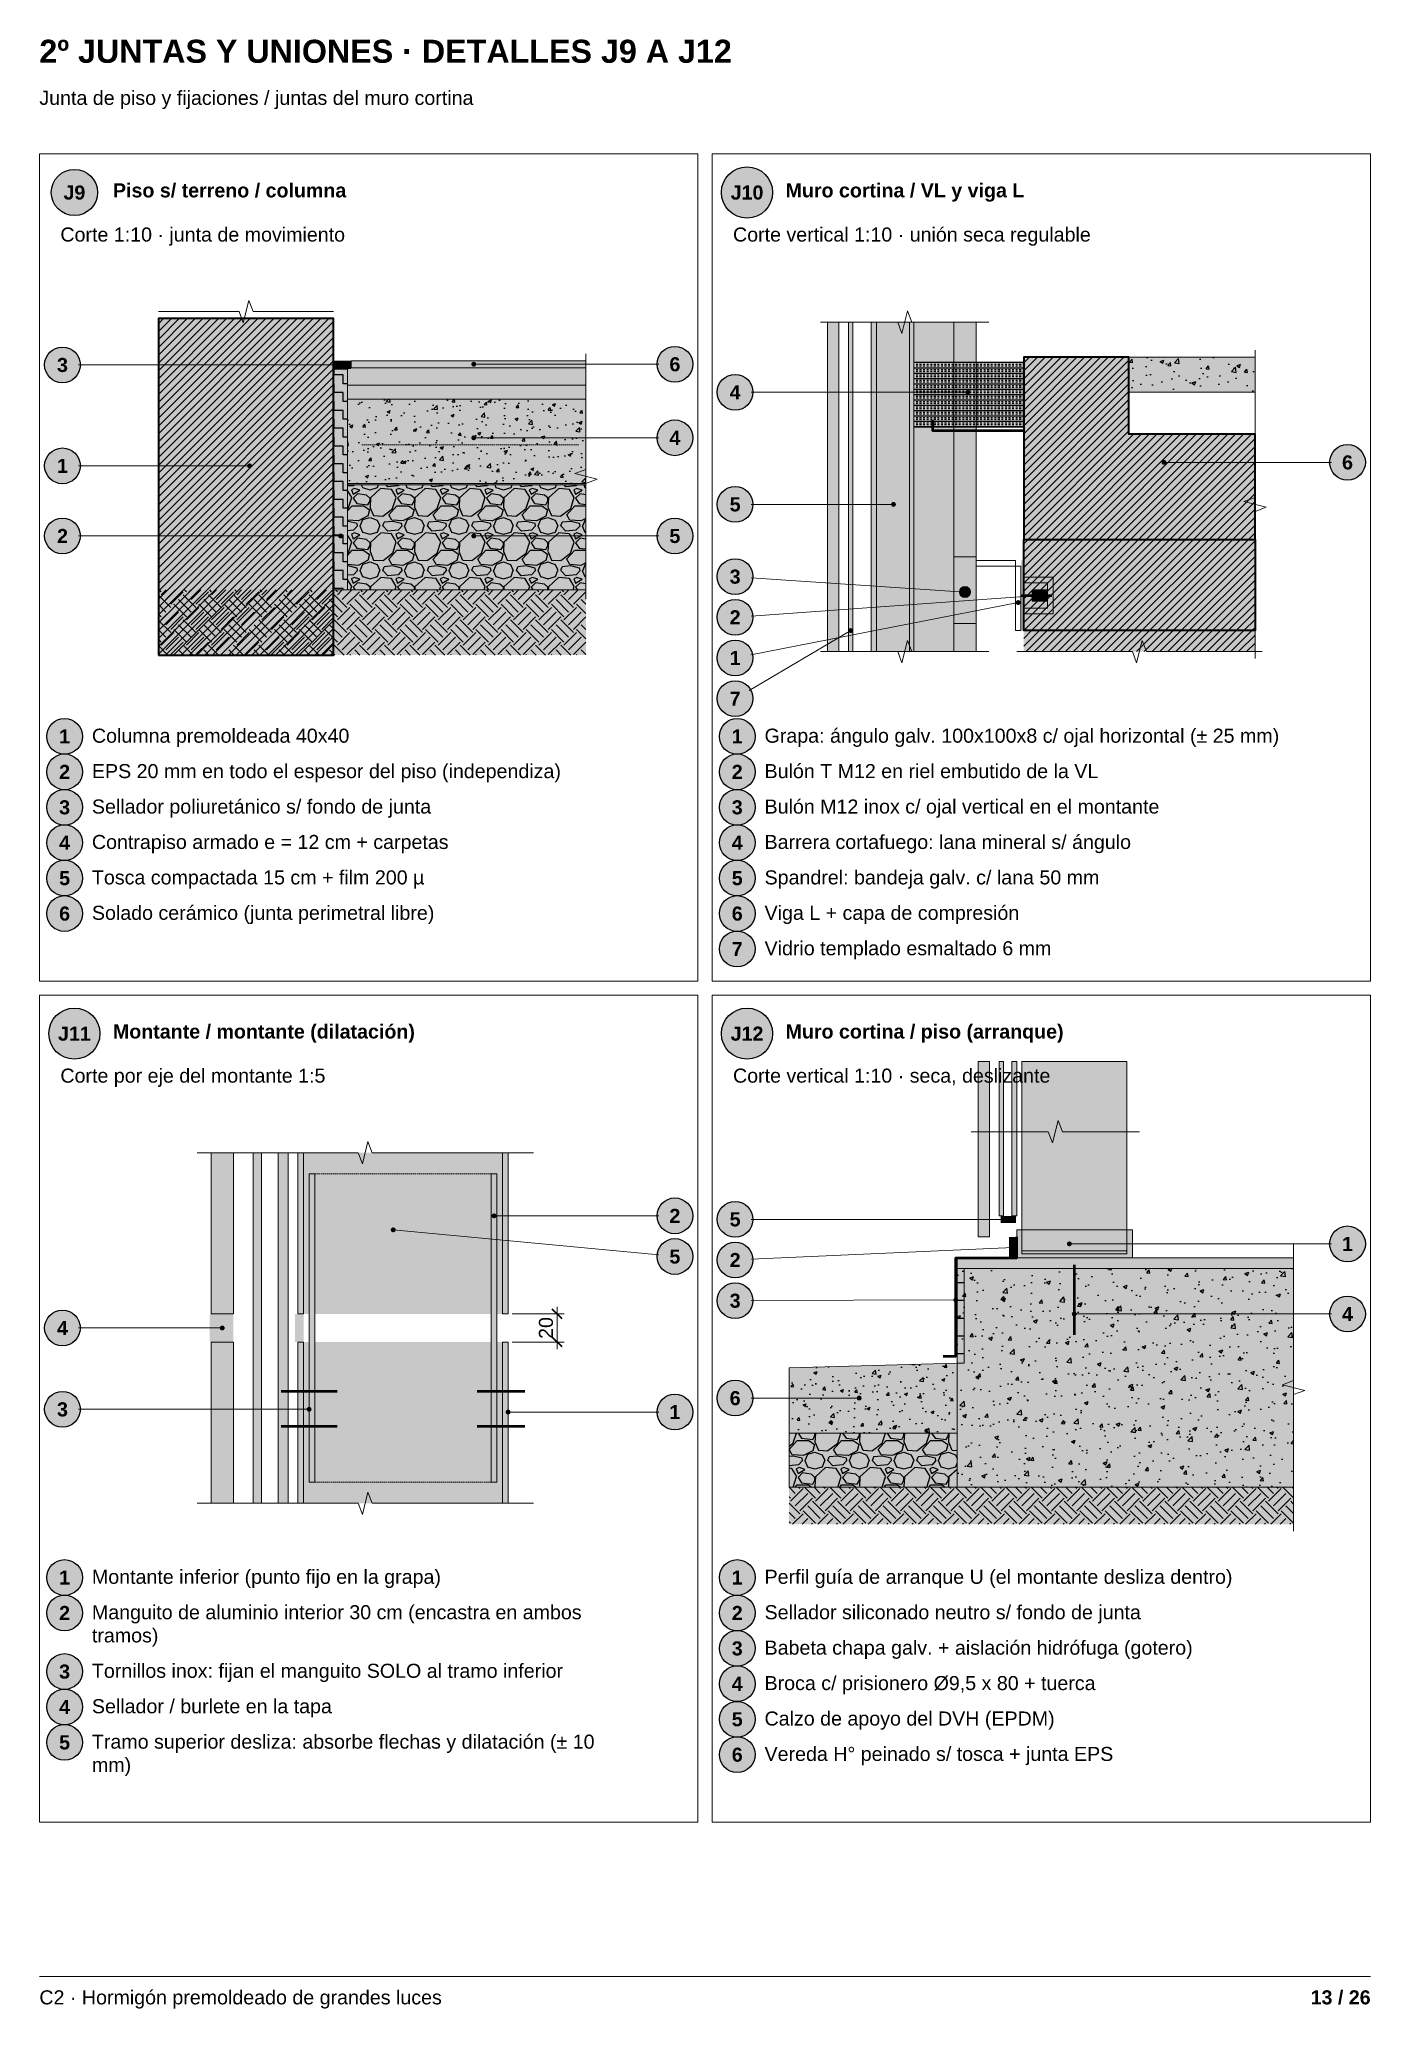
# Model space of a CAD drawing. Header units: millimetres. Extents: x 10 to 200, y 4 to 285.
import ezdxf
from ezdxf.enums import TextEntityAlignment as Align

# ---------------------------------------------------------------- set-up
doc = ezdxf.new("R2010")
doc.units = ezdxf.units.MM
doc.linetypes.add('DASHED', pattern=[1.524, 1.27, -0.254])
for name, color, linetype in [('CONTORNOS', 7, 'Continuous'), ('CONTORNOS-RAYADO', 8, 'Continuous'), ('CONTORNOS-RELLENO', 9, 'Continuous'), ('COTAS', 7, 'Continuous'), ('LINEAS', 7, 'Continuous'), ('LINEAS-RELLENO', 9, 'Continuous'), ('MARCO', 7, 'Continuous'), ('REFERENCIAS', 7, 'Continuous'), ('REFERENCIAS-RELLENO', 9, 'Continuous'), ('TEXTOS', 7, 'Continuous')]:
    doc.layers.add(name, color=color, linetype=linetype)
doc.styles.add('ARIAL', font='arial.ttf')
doc.styles.add('ARIAL-NEGRITA', font='arialbd.ttf')

msp = doc.modelspace()

# ---------------------------------------------------------------- hatches: boundary and pattern name
at = {"layer": 'CONTORNOS-RAYADO'}
h = msp.add_hatch(dxfattribs=at)
h.set_pattern_fill('ANSI31', color=8, scale=0.25)
h.paths.add_polyline_path([(27, 197.5), (52, 197.5), (52, 245.5), (27, 245.5)])
h = msp.add_hatch(dxfattribs=at)
h.set_pattern_fill('INSUL', color=8, scale=0.08, angle=90)
h.paths.add_polyline_path([(129.5, 198), (134.2, 198), (134.2, 245), (129.5, 245)])
h = msp.add_hatch(dxfattribs=at)
h.set_pattern_fill('INSUL', color=8, scale=0.08)
h.paths.add_polyline_path([(134.8, 230), (150.5, 230), (150.5, 239.3), (134.8, 239.3)])
h = msp.add_hatch(dxfattribs=at)
h.set_pattern_fill('ANSI31', color=8, scale=0.25)
h.paths.add_polyline_path([(150.5, 214), (183.5, 214), (183.5, 229), (165.5, 229), (165.5, 240), (150.5, 240)])
h = msp.add_hatch(dxfattribs=at)
h.set_pattern_fill('AR-CONC', color=8, scale=0.03)
h.paths.add_polyline_path([(165.5, 235), (183.5, 235), (183.5, 240), (165.5, 240)])
h = msp.add_hatch(dxfattribs=at)
h.set_pattern_fill('ZIGZAG', color=8, scale=0.2, angle=90)
h.paths.add_polyline_path([(52, 206.8), (54, 206.8), (54, 238.3), (52, 238.3)])
h = msp.add_hatch(dxfattribs=at)
h.set_pattern_fill('AR-SAND', color=8, scale=0.015)
h.paths.add_polyline_path([(54, 236), (88, 236), (88, 238.5), (54, 238.5)])
h = msp.add_hatch(dxfattribs=at)
h.set_pattern_fill('AR-CONC', color=8, scale=0.025)
h.paths.add_polyline_path([(54, 222), (88, 222), (88, 234), (54, 234)])
h = msp.add_hatch(dxfattribs=at)
h.set_pattern_fill('GRAVEL', color=8, scale=0.25)
h.paths.add_polyline_path([(54, 206.8), (88, 206.8), (88, 221.8), (54, 221.8)])
h = msp.add_hatch(dxfattribs=at)
h.set_pattern_fill('ANSI31', color=8, scale=0.25)
h.paths.add_polyline_path([(150.5, 214), (183.5, 214), (183.5, 201), (150.5, 201)])
h = msp.add_hatch(dxfattribs=at)
h.set_pattern_fill('EARTH', color=8, scale=0.4, angle=45)
h.paths.add_polyline_path([(27, 197.5), (88, 197.5), (88, 206.8), (27, 206.8)])
h = msp.add_hatch(dxfattribs=at)
h.set_pattern_fill('ANSI31', color=8, scale=0.25)
h.paths.add_polyline_path([(150.5, 198), (183.5, 198), (183.5, 201), (150.5, 201)])
h = msp.add_hatch(dxfattribs=at)
h.set_pattern_fill('AR-SAND', color=8, scale=0.015)
h.paths.add_polyline_path([(141, 110), (189, 110), (189, 111.5), (141, 111.5)])
h = msp.add_hatch(dxfattribs=at)
h.set_pattern_fill('AR-CONC', color=8, scale=0.03)
h.paths.add_polyline_path([(141, 78.8), (189, 78.8), (189, 110), (141, 110)])
h = msp.add_hatch(dxfattribs=at)
h.set_pattern_fill('ZIGZAG', color=8, scale=0.2, angle=90)
h.paths.add_polyline_path([(141, 96.5), (142, 96.5), (142, 110), (141, 110)])
h = msp.add_hatch(dxfattribs=at)
h.set_pattern_fill('AR-CONC', color=8, scale=0.025)
h.paths.add_polyline_path([(117, 86.5), (141, 86.5), (141, 96.5), (117, 95.8)])
h = msp.add_hatch(dxfattribs=at)
h.set_pattern_fill('GRAVEL', color=8, scale=0.25)
h.paths.add_polyline_path([(117, 78.8), (141, 78.8), (141, 86.5), (117, 86.5)])
h = msp.add_hatch(dxfattribs=at)
h.set_pattern_fill('EARTH', color=8, scale=0.4, angle=45)
h.paths.add_polyline_path([(117, 73.5), (189, 73.5), (189, 78.8), (117, 78.8)])
at = {"layer": 'CONTORNOS-RELLENO', "true_color": 0xd3d6d9}
h = msp.add_hatch(color=254, dxfattribs=at)
h.dxf.hatch_style = 1
h.paths.add_polyline_path([(27, 197.5), (52, 197.5), (52, 245.5), (27, 245.5)])
at = {"layer": 'CONTORNOS-RELLENO', "true_color": 0xe9ecee}
h = msp.add_hatch(color=7, dxfattribs=at)
h.dxf.hatch_style = 1
h.paths.add_polyline_path([(122.5, 198), (124.1, 198), (124.1, 245), (122.5, 245)])
at = {"layer": 'CONTORNOS-RELLENO', "true_color": 0x6f8796}
h = msp.add_hatch(color=252, dxfattribs=at)
h.dxf.hatch_style = 1
h.paths.add_polyline_path([(125.5, 198), (126.1, 198), (126.1, 245), (125.5, 245)])
at = {"layer": 'CONTORNOS-RELLENO', "true_color": 0xe3e7ea}
h = msp.add_hatch(color=254, dxfattribs=at)
h.dxf.hatch_style = 1
h.paths.add_polyline_path([(128.7, 198), (143.7, 198), (143.7, 245), (128.7, 245)])
at = {"layer": 'CONTORNOS-RELLENO', "true_color": 0xfbe2a8}
h = msp.add_hatch(color=41, dxfattribs=at)
h.dxf.hatch_style = 1
h.paths.add_polyline_path([(129.5, 198), (134.2, 198), (134.2, 245), (129.5, 245)])
at = {"layer": 'CONTORNOS-RELLENO', "true_color": 0x888888}
h = msp.add_hatch(color=252, dxfattribs=at)
h.dxf.hatch_style = 1
h.paths.add_polyline_path([(134.2, 198), (134.8, 198), (134.8, 245), (134.2, 245)])
at = {"layer": 'CONTORNOS-RELLENO', "true_color": 0x111111}
h = msp.add_hatch(color=250, dxfattribs=at)
h.dxf.hatch_style = 1
h.paths.add_polyline_path([(52, 238.3), (54.5, 238.3), (54.5, 239.5), (52, 239.5)])
at = {"layer": 'CONTORNOS-RELLENO', "true_color": 0xcdbb9c}
h = msp.add_hatch(color=9, dxfattribs=at)
h.dxf.hatch_style = 1
h.paths.add_polyline_path([(54.5, 238.5), (88, 238.5), (88, 239.5), (54.5, 239.5)])
at = {"layer": 'CONTORNOS-RELLENO', "true_color": 0xfbe2a8}
h = msp.add_hatch(color=41, dxfattribs=at)
h.dxf.hatch_style = 1
h.paths.add_polyline_path([(134.8, 230), (150.5, 230), (150.5, 239.3), (134.8, 239.3)])
at = {"layer": 'CONTORNOS-RELLENO', "true_color": 0xd3d6d9}
h = msp.add_hatch(color=254, dxfattribs=at)
h.dxf.hatch_style = 1
h.paths.add_polyline_path([(150.5, 214), (183.5, 214), (183.5, 229), (165.5, 229), (165.5, 240), (150.5, 240)])
at = {"layer": 'CONTORNOS-RELLENO', "true_color": 0xdedad2}
h = msp.add_hatch(color=254, dxfattribs=at)
h.dxf.hatch_style = 1
h.paths.add_polyline_path([(165.5, 235), (183.5, 235), (183.5, 240), (165.5, 240)])
at = {"layer": 'CONTORNOS-RELLENO', "true_color": 0xfff5bf}
h = msp.add_hatch(color=254, dxfattribs=at)
h.dxf.hatch_style = 1
h.paths.add_polyline_path([(52, 206.8), (54, 206.8), (54, 238.3), (52, 238.3)])
at = {"layer": 'CONTORNOS-RELLENO', "true_color": 0xe9e9e9}
h = msp.add_hatch(color=254, dxfattribs=at)
h.dxf.hatch_style = 1
h.paths.add_polyline_path([(54, 236), (88, 236), (88, 238.5), (54, 238.5)])
at = {"layer": 'CONTORNOS-RELLENO', "true_color": 0xc9dbe6}
h = msp.add_hatch(color=254, dxfattribs=at)
h.dxf.hatch_style = 1
h.paths.add_polyline_path([(54, 234), (88, 234), (88, 236), (54, 236)])
at = {"layer": 'CONTORNOS-RELLENO', "true_color": 0xe6e4df}
h = msp.add_hatch(color=254, dxfattribs=at)
h.dxf.hatch_style = 1
h.paths.add_polyline_path([(54, 222), (88, 222), (88, 234), (54, 234)])
at = {"layer": 'CONTORNOS-RELLENO', "true_color": 0x000000}
h = msp.add_hatch(color=18, dxfattribs=at)
h.dxf.hatch_style = 1
h.paths.add_polyline_path([(54, 221.8), (88, 221.8), (88, 222), (54, 222)])
at = {"layer": 'CONTORNOS-RELLENO', "true_color": 0xefe4c8}
h = msp.add_hatch(color=254, dxfattribs=at)
h.dxf.hatch_style = 1
h.paths.add_polyline_path([(54, 206.8), (88, 206.8), (88, 221.8), (54, 221.8)])
at = {"layer": 'CONTORNOS-RELLENO', "true_color": 0xd3d6d9}
h = msp.add_hatch(color=254, dxfattribs=at)
h.dxf.hatch_style = 1
h.paths.add_polyline_path([(150.5, 214), (183.5, 214), (183.5, 201), (150.5, 201)])
at = {"layer": 'CONTORNOS-RELLENO', "true_color": 0x555555}
h = msp.add_hatch(color=251, dxfattribs=at)
h.dxf.hatch_style = 1
h.paths.add_polyline_path([(140.5, 202), (143.7, 202), (143.7, 211.5), (140.5, 211.5)])
at = {"layer": 'CONTORNOS-RELLENO', "true_color": 0x111111}
h = msp.add_hatch(color=250, dxfattribs=at)
h.dxf.hatch_style = 1
h.paths.add_polyline_path([(150.1, 201), (150.5, 201), (150.5, 211), (150.1, 211)])
at = {"layer": 'CONTORNOS-RELLENO', "true_color": 0x3b3b3b}
h = msp.add_hatch(color=250, dxfattribs=at)
h.dxf.hatch_style = 1
h.paths.add_polyline_path([(150.5, 203.4), (154.7, 203.4), (154.7, 208.6), (150.5, 208.6), (150.5, 207.8), (153.9, 207.8), (153.9, 204.2), (150.5, 204.2)])
at = {"layer": 'CONTORNOS-RELLENO', "true_color": 0xece3d2}
h = msp.add_hatch(color=254, dxfattribs=at)
h.dxf.hatch_style = 1
h.paths.add_polyline_path([(27, 197.5), (88, 197.5), (88, 206.8), (27, 206.8)])
at = {"layer": 'CONTORNOS-RELLENO', "true_color": 0x777777}
h = msp.add_hatch(color=8, dxfattribs=at)
h.dxf.hatch_style = 1
h.paths.add_polyline_path([(151.7, 205.2), (153.9, 205.2), (153.9, 206.8), (151.7, 206.8)])
at = {"layer": 'CONTORNOS-RELLENO', "true_color": 0xd3d6d9}
h = msp.add_hatch(color=254, dxfattribs=at)
h.dxf.hatch_style = 1
h.paths.add_polyline_path([(150.5, 198), (183.5, 198), (183.5, 201), (150.5, 201)])
at = {"layer": 'CONTORNOS-RELLENO', "true_color": 0xb9c0c6}
h = msp.add_hatch(color=9, dxfattribs=at)
h.dxf.hatch_style = 1
h.paths.add_polyline_path([(144, 114.5), (145.6, 114.5), (145.6, 139.5), (144, 139.5)])
at = {"layer": 'CONTORNOS-RELLENO', "true_color": 0xbfe3f0}
h = msp.add_hatch(color=254, dxfattribs=at)
h.dxf.hatch_style = 1
h.paths.add_polyline_path([(147, 117.5), (147.6, 117.5), (147.6, 139.5), (147, 139.5)])
h = msp.add_hatch(color=254, dxfattribs=at)
h.dxf.hatch_style = 1
h.paths.add_polyline_path([(148.8, 117.5), (149.5, 117.5), (149.5, 139.5), (148.8, 139.5)])
at = {"layer": 'CONTORNOS-RELLENO', "true_color": 0xe3e7ea}
h = msp.add_hatch(color=254, dxfattribs=at)
h.dxf.hatch_style = 1
h.paths.add_polyline_path([(150.2, 112.5), (165.2, 112.5), (165.2, 139.5), (150.2, 139.5)])
at = {"layer": 'CONTORNOS-RELLENO', "true_color": 0xb9c0c6}
h = msp.add_hatch(color=9, dxfattribs=at)
h.dxf.hatch_style = 1
h.paths.add_polyline_path([(34.5, 103.5), (37.7, 103.5), (37.7, 126.5), (34.5, 126.5)])
at = {"layer": 'CONTORNOS-RELLENO', "true_color": 0xbfe3f0}
h = msp.add_hatch(color=254, dxfattribs=at)
h.dxf.hatch_style = 1
h.paths.add_polyline_path([(40.5, 76.5), (41.7, 76.5), (41.7, 126.5), (40.5, 126.5)])
h = msp.add_hatch(color=254, dxfattribs=at)
h.dxf.hatch_style = 1
h.paths.add_polyline_path([(44.1, 76.5), (45.5, 76.5), (45.5, 126.5), (44.1, 126.5)])
at = {"layer": 'CONTORNOS-RELLENO', "true_color": 0x9aa3ab}
h = msp.add_hatch(color=253, dxfattribs=at)
h.dxf.hatch_style = 1
h.paths.add_polyline_path([(46.9, 103.5), (47.7, 103.5), (47.7, 126.5), (46.9, 126.5)])
at = {"layer": 'CONTORNOS-RELLENO', "true_color": 0xf6f7f8}
h = msp.add_hatch(color=7, dxfattribs=at)
h.dxf.hatch_style = 1
h.paths.add_polyline_path([(47.7, 103.5), (76.1, 103.5), (76.1, 126.5), (47.7, 126.5)])
at = {"layer": 'CONTORNOS-RELLENO', "true_color": 0x9aa3ab}
h = msp.add_hatch(color=253, dxfattribs=at)
h.dxf.hatch_style = 1
h.paths.add_polyline_path([(76.1, 103.5), (76.9, 103.5), (76.9, 126.5), (76.1, 126.5)])
at = {"layer": 'CONTORNOS-RELLENO', "true_color": 0x7c858d}
h = msp.add_hatch(color=252, dxfattribs=at)
h.dxf.hatch_style = 1
h.paths.add_polyline_path([(48.5, 79.5), (49.3, 79.5), (49.3, 123.5), (48.5, 123.5)])
h = msp.add_hatch(color=252, dxfattribs=at)
h.dxf.hatch_style = 1
h.paths.add_polyline_path([(74.5, 79.5), (75.3, 79.5), (75.3, 123.5), (74.5, 123.5)])
at = {"layer": 'CONTORNOS-RELLENO', "true_color": 0x333333}
h = msp.add_hatch(color=250, dxfattribs=at)
h.dxf.hatch_style = 1
h.paths.add_polyline_path([(147.2, 116.5), (149.4, 116.5), (149.4, 117.5), (147.2, 117.5)])
at = {"layer": 'CONTORNOS-RELLENO', "true_color": 0x9aa3ab}
h = msp.add_hatch(color=253, dxfattribs=at)
h.dxf.hatch_style = 1
h.paths.add_polyline_path([(149.5, 111.5), (166, 111.5), (166, 115.5), (149.5, 115.5)])
at = {"layer": 'CONTORNOS-RELLENO', "true_color": 0x111111}
h = msp.add_hatch(color=250, dxfattribs=at)
h.dxf.hatch_style = 1
h.paths.add_polyline_path([(148.4, 111.5), (149.5, 111.5), (149.5, 114.5), (148.4, 114.5)])
at = {"layer": 'CONTORNOS-RELLENO', "true_color": 0xe9e9e9}
h = msp.add_hatch(color=254, dxfattribs=at)
h.dxf.hatch_style = 1
h.paths.add_polyline_path([(141, 110), (189, 110), (189, 111.5), (141, 111.5)])
at = {"layer": 'CONTORNOS-RELLENO', "true_color": 0xdedad2}
h = msp.add_hatch(color=254, dxfattribs=at)
h.dxf.hatch_style = 1
h.paths.add_polyline_path([(141, 78.8), (189, 78.8), (189, 110), (141, 110)])
at = {"layer": 'CONTORNOS-RELLENO', "true_color": 0xfff5bf}
h = msp.add_hatch(color=254, dxfattribs=at)
h.dxf.hatch_style = 1
h.paths.add_polyline_path([(141, 96.5), (142, 96.5), (142, 110), (141, 110)])
at = {"layer": 'CONTORNOS-RELLENO', "true_color": 0x111111}
h = msp.add_hatch(color=250, dxfattribs=at)
h.dxf.hatch_style = 1
h.paths.add_polyline_path([(34.3, 99.5), (37.7, 99.5), (37.7, 103.5), (34.3, 103.5)])
h = msp.add_hatch(color=250, dxfattribs=at)
h.dxf.hatch_style = 1
h.paths.add_polyline_path([(46.5, 99.5), (47.7, 99.5), (47.7, 103.5), (46.5, 103.5)])
at = {"layer": 'CONTORNOS-RELLENO', "true_color": 0xb9c0c6}
h = msp.add_hatch(color=9, dxfattribs=at)
h.dxf.hatch_style = 1
h.paths.add_polyline_path([(34.5, 76.5), (37.7, 76.5), (37.7, 99.5), (34.5, 99.5)])
at = {"layer": 'CONTORNOS-RELLENO', "true_color": 0x9aa3ab}
h = msp.add_hatch(color=253, dxfattribs=at)
h.dxf.hatch_style = 1
h.paths.add_polyline_path([(46.9, 76.5), (47.7, 76.5), (47.7, 99.5), (46.9, 99.5)])
at = {"layer": 'CONTORNOS-RELLENO', "true_color": 0xf6f7f8}
h = msp.add_hatch(color=7, dxfattribs=at)
h.dxf.hatch_style = 1
h.paths.add_polyline_path([(47.7, 76.5), (76.1, 76.5), (76.1, 99.5), (47.7, 99.5)])
at = {"layer": 'CONTORNOS-RELLENO', "true_color": 0x9aa3ab}
h = msp.add_hatch(color=253, dxfattribs=at)
h.dxf.hatch_style = 1
h.paths.add_polyline_path([(76.1, 76.5), (76.9, 76.5), (76.9, 99.5), (76.1, 99.5)])
at = {"layer": 'CONTORNOS-RELLENO', "true_color": 0xe6e4df}
h = msp.add_hatch(color=254, dxfattribs=at)
h.dxf.hatch_style = 1
h.paths.add_polyline_path([(117, 86.5), (141, 86.5), (141, 96.5), (117, 95.8)])
at = {"layer": 'CONTORNOS-RELLENO', "true_color": 0xefe4c8}
h = msp.add_hatch(color=254, dxfattribs=at)
h.dxf.hatch_style = 1
h.paths.add_polyline_path([(117, 78.8), (141, 78.8), (141, 86.5), (117, 86.5)])
at = {"layer": 'CONTORNOS-RELLENO', "true_color": 0xece3d2}
h = msp.add_hatch(color=254, dxfattribs=at)
h.dxf.hatch_style = 1
h.paths.add_polyline_path([(117, 73.5), (189, 73.5), (189, 78.8), (117, 78.8)])
at = {"layer": 'LINEAS-RELLENO', "true_color": 0xffffff}
h = msp.add_hatch(color=7, dxfattribs=at)
h.dxf.hatch_style = 1
edge = h.paths.add_edge_path()
edge.add_arc((142.1, 206.5), 0.8, 0, 360)
at = {"layer": 'REFERENCIAS-RELLENO', "true_color": 0xfff1a8}
h = msp.add_hatch(color=51, dxfattribs=at)
h.dxf.hatch_style = 1
edge = h.paths.add_edge_path()
edge.add_arc((111, 263.5), 3.65, 0, 360)
h = msp.add_hatch(color=51, dxfattribs=at)
h.dxf.hatch_style = 1
edge = h.paths.add_edge_path()
edge.add_arc((15, 263.5), 3.3, 0, 360)
at = {"layer": 'REFERENCIAS-RELLENO', "true_color": 0xffffff}
h = msp.add_hatch(color=7, dxfattribs=at)
h.dxf.hatch_style = 1
edge = h.paths.add_edge_path()
edge.add_arc((13.3, 238.9), 2.55, 0, 360)
at = {"layer": 'REFERENCIAS-RELLENO', "true_color": 0x000000}
h = msp.add_hatch(color=18, dxfattribs=at)
h.dxf.hatch_style = 1
edge = h.paths.add_edge_path()
edge.add_arc((53.2, 238.9), 0.35, 0, 360)
h = msp.add_hatch(color=18, dxfattribs=at)
h.dxf.hatch_style = 1
edge = h.paths.add_edge_path()
edge.add_arc((72, 239), 0.35, 0, 360)
at = {"layer": 'REFERENCIAS-RELLENO', "true_color": 0xffffff}
h = msp.add_hatch(color=7, dxfattribs=at)
h.dxf.hatch_style = 1
edge = h.paths.add_edge_path()
edge.add_arc((100.7, 239), 2.55, 0, 360)
h = msp.add_hatch(color=7, dxfattribs=at)
h.dxf.hatch_style = 1
edge = h.paths.add_edge_path()
edge.add_arc((109.3, 235), 2.55, 0, 360)
at = {"layer": 'REFERENCIAS-RELLENO', "true_color": 0x000000}
h = msp.add_hatch(color=18, dxfattribs=at)
h.dxf.hatch_style = 1
edge = h.paths.add_edge_path()
edge.add_arc((142.5, 235), 0.35, 0, 360)
at = {"layer": 'REFERENCIAS-RELLENO', "true_color": 0xffffff}
h = msp.add_hatch(color=7, dxfattribs=at)
h.dxf.hatch_style = 1
edge = h.paths.add_edge_path()
edge.add_arc((100.7, 228.5), 2.55, 0, 360)
at = {"layer": 'REFERENCIAS-RELLENO', "true_color": 0x000000}
h = msp.add_hatch(color=18, dxfattribs=at)
h.dxf.hatch_style = 1
edge = h.paths.add_edge_path()
edge.add_arc((72, 228.5), 0.35, 0, 360)
at = {"layer": 'REFERENCIAS-RELLENO', "true_color": 0xffffff}
h = msp.add_hatch(color=7, dxfattribs=at)
h.dxf.hatch_style = 1
edge = h.paths.add_edge_path()
edge.add_arc((13.3, 224.5), 2.55, 0, 360)
at = {"layer": 'REFERENCIAS-RELLENO', "true_color": 0x000000}
h = msp.add_hatch(color=18, dxfattribs=at)
h.dxf.hatch_style = 1
edge = h.paths.add_edge_path()
edge.add_arc((40, 224.5), 0.35, 0, 360)
h = msp.add_hatch(color=18, dxfattribs=at)
h.dxf.hatch_style = 1
edge = h.paths.add_edge_path()
edge.add_arc((170.5, 225), 0.35, 0, 360)
at = {"layer": 'REFERENCIAS-RELLENO', "true_color": 0xffffff}
h = msp.add_hatch(color=7, dxfattribs=at)
h.dxf.hatch_style = 1
edge = h.paths.add_edge_path()
edge.add_arc((196.7, 225), 2.55, 0, 360)
h = msp.add_hatch(color=7, dxfattribs=at)
h.dxf.hatch_style = 1
edge = h.paths.add_edge_path()
edge.add_arc((109.3, 219), 2.55, 0, 360)
at = {"layer": 'REFERENCIAS-RELLENO', "true_color": 0x000000}
h = msp.add_hatch(color=18, dxfattribs=at)
h.dxf.hatch_style = 1
edge = h.paths.add_edge_path()
edge.add_arc((131.9, 219), 0.35, 0, 360)
at = {"layer": 'REFERENCIAS-RELLENO', "true_color": 0xffffff}
h = msp.add_hatch(color=7, dxfattribs=at)
h.dxf.hatch_style = 1
edge = h.paths.add_edge_path()
edge.add_arc((13.3, 214.5), 2.55, 0, 360)
h = msp.add_hatch(color=7, dxfattribs=at)
h.dxf.hatch_style = 1
edge = h.paths.add_edge_path()
edge.add_arc((100.7, 214.5), 2.55, 0, 360)
at = {"layer": 'REFERENCIAS-RELLENO', "true_color": 0x000000}
h = msp.add_hatch(color=18, dxfattribs=at)
h.dxf.hatch_style = 1
edge = h.paths.add_edge_path()
edge.add_arc((53, 214.5), 0.35, 0, 360)
h = msp.add_hatch(color=18, dxfattribs=at)
h.dxf.hatch_style = 1
edge = h.paths.add_edge_path()
edge.add_arc((72, 214.5), 0.35, 0, 360)
at = {"layer": 'REFERENCIAS-RELLENO', "true_color": 0xffffff}
h = msp.add_hatch(color=7, dxfattribs=at)
h.dxf.hatch_style = 1
edge = h.paths.add_edge_path()
edge.add_arc((109.3, 208.7), 2.55, 0, 360)
h = msp.add_hatch(color=7, dxfattribs=at)
h.dxf.hatch_style = 1
edge = h.paths.add_edge_path()
edge.add_arc((109.3, 202.9), 2.55, 0, 360)
at = {"layer": 'REFERENCIAS-RELLENO', "true_color": 0x000000}
h = msp.add_hatch(color=18, dxfattribs=at)
h.dxf.hatch_style = 1
edge = h.paths.add_edge_path()
edge.add_arc((142.1, 206.5), 0.35, 0, 360)
h = msp.add_hatch(color=18, dxfattribs=at)
h.dxf.hatch_style = 1
edge = h.paths.add_edge_path()
edge.add_arc((149.7, 205), 0.35, 0, 360)
h = msp.add_hatch(color=18, dxfattribs=at)
h.dxf.hatch_style = 1
edge = h.paths.add_edge_path()
edge.add_arc((152.5, 206), 0.35, 0, 360)
at = {"layer": 'REFERENCIAS-RELLENO', "true_color": 0xffffff}
h = msp.add_hatch(color=7, dxfattribs=at)
h.dxf.hatch_style = 1
edge = h.paths.add_edge_path()
edge.add_arc((109.3, 197.1), 2.55, 0, 360)
at = {"layer": 'REFERENCIAS-RELLENO', "true_color": 0x000000}
h = msp.add_hatch(color=18, dxfattribs=at)
h.dxf.hatch_style = 1
edge = h.paths.add_edge_path()
edge.add_arc((125.8, 201), 0.35, 0, 360)
at = {"layer": 'REFERENCIAS-RELLENO', "true_color": 0xffffff}
h = msp.add_hatch(color=7, dxfattribs=at)
h.dxf.hatch_style = 1
edge = h.paths.add_edge_path()
edge.add_arc((109.3, 191.3), 2.55, 0, 360)
h = msp.add_hatch(color=7, dxfattribs=at)
h.dxf.hatch_style = 1
edge = h.paths.add_edge_path()
edge.add_arc((13.6, 185.9), 2.55, 0, 360)
h = msp.add_hatch(color=7, dxfattribs=at)
h.dxf.hatch_style = 1
edge = h.paths.add_edge_path()
edge.add_arc((109.6, 185.9), 2.55, 0, 360)
h = msp.add_hatch(color=7, dxfattribs=at)
h.dxf.hatch_style = 1
edge = h.paths.add_edge_path()
edge.add_arc((13.6, 180.846), 2.55, 0, 360)
h = msp.add_hatch(color=7, dxfattribs=at)
h.dxf.hatch_style = 1
edge = h.paths.add_edge_path()
edge.add_arc((109.6, 180.846), 2.55, 0, 360)
h = msp.add_hatch(color=7, dxfattribs=at)
h.dxf.hatch_style = 1
edge = h.paths.add_edge_path()
edge.add_arc((13.6, 175.792), 2.55, 0, 360)
h = msp.add_hatch(color=7, dxfattribs=at)
h.dxf.hatch_style = 1
edge = h.paths.add_edge_path()
edge.add_arc((109.6, 175.792), 2.55, 0, 360)
h = msp.add_hatch(color=7, dxfattribs=at)
h.dxf.hatch_style = 1
edge = h.paths.add_edge_path()
edge.add_arc((13.6, 170.738), 2.55, 0, 360)
h = msp.add_hatch(color=7, dxfattribs=at)
h.dxf.hatch_style = 1
edge = h.paths.add_edge_path()
edge.add_arc((109.6, 170.738), 2.55, 0, 360)
h = msp.add_hatch(color=7, dxfattribs=at)
h.dxf.hatch_style = 1
edge = h.paths.add_edge_path()
edge.add_arc((13.6, 165.684), 2.55, 0, 360)
h = msp.add_hatch(color=7, dxfattribs=at)
h.dxf.hatch_style = 1
edge = h.paths.add_edge_path()
edge.add_arc((109.6, 165.684), 2.55, 0, 360)
h = msp.add_hatch(color=7, dxfattribs=at)
h.dxf.hatch_style = 1
edge = h.paths.add_edge_path()
edge.add_arc((13.6, 160.63), 2.55, 0, 360)
h = msp.add_hatch(color=7, dxfattribs=at)
h.dxf.hatch_style = 1
edge = h.paths.add_edge_path()
edge.add_arc((109.6, 160.63), 2.55, 0, 360)
h = msp.add_hatch(color=7, dxfattribs=at)
h.dxf.hatch_style = 1
edge = h.paths.add_edge_path()
edge.add_arc((109.6, 155.576), 2.55, 0, 360)
at = {"layer": 'REFERENCIAS-RELLENO', "true_color": 0xfff1a8}
h = msp.add_hatch(color=51, dxfattribs=at)
h.dxf.hatch_style = 1
edge = h.paths.add_edge_path()
edge.add_arc((15, 143.5), 3.65, 0, 360)
h = msp.add_hatch(color=51, dxfattribs=at)
h.dxf.hatch_style = 1
edge = h.paths.add_edge_path()
edge.add_arc((111, 143.5), 3.65, 0, 360)
at = {"layer": 'REFERENCIAS-RELLENO', "true_color": 0xffffff}
h = msp.add_hatch(color=7, dxfattribs=at)
h.dxf.hatch_style = 1
edge = h.paths.add_edge_path()
edge.add_arc((100.7, 117.5), 2.55, 0, 360)
h = msp.add_hatch(color=7, dxfattribs=at)
h.dxf.hatch_style = 1
edge = h.paths.add_edge_path()
edge.add_arc((109.3, 117), 2.55, 0, 360)
at = {"layer": 'REFERENCIAS-RELLENO', "true_color": 0x000000}
h = msp.add_hatch(color=18, dxfattribs=at)
h.dxf.hatch_style = 1
edge = h.paths.add_edge_path()
edge.add_arc((60.5, 115.5), 0.35, 0, 360)
h = msp.add_hatch(color=18, dxfattribs=at)
h.dxf.hatch_style = 1
edge = h.paths.add_edge_path()
edge.add_arc((74.9, 117.5), 0.35, 0, 360)
h = msp.add_hatch(color=18, dxfattribs=at)
h.dxf.hatch_style = 1
edge = h.paths.add_edge_path()
edge.add_arc((148.3, 117), 0.35, 0, 360)
at = {"layer": 'REFERENCIAS-RELLENO', "true_color": 0xffffff}
h = msp.add_hatch(color=7, dxfattribs=at)
h.dxf.hatch_style = 1
edge = h.paths.add_edge_path()
edge.add_arc((196.7, 113.5), 2.55, 0, 360)
h = msp.add_hatch(color=7, dxfattribs=at)
h.dxf.hatch_style = 1
edge = h.paths.add_edge_path()
edge.add_arc((100.7, 111.7), 2.55, 0, 360)
h = msp.add_hatch(color=7, dxfattribs=at)
h.dxf.hatch_style = 1
edge = h.paths.add_edge_path()
edge.add_arc((109.3, 111.2), 2.55, 0, 360)
at = {"layer": 'REFERENCIAS-RELLENO', "true_color": 0x000000}
h = msp.add_hatch(color=18, dxfattribs=at)
h.dxf.hatch_style = 1
edge = h.paths.add_edge_path()
edge.add_arc((149, 113), 0.35, 0, 360)
h = msp.add_hatch(color=18, dxfattribs=at)
h.dxf.hatch_style = 1
edge = h.paths.add_edge_path()
edge.add_arc((157, 113.5), 0.35, 0, 360)
at = {"layer": 'REFERENCIAS-RELLENO', "true_color": 0xffffff}
h = msp.add_hatch(color=7, dxfattribs=at)
h.dxf.hatch_style = 1
edge = h.paths.add_edge_path()
edge.add_arc((109.3, 105.4), 2.55, 0, 360)
h = msp.add_hatch(color=7, dxfattribs=at)
h.dxf.hatch_style = 1
edge = h.paths.add_edge_path()
edge.add_arc((13.3, 101.5), 2.55, 0, 360)
at = {"layer": 'REFERENCIAS-RELLENO', "true_color": 0x000000}
h = msp.add_hatch(color=18, dxfattribs=at)
h.dxf.hatch_style = 1
edge = h.paths.add_edge_path()
edge.add_arc((140.8, 105.5), 0.35, 0, 360)
at = {"layer": 'REFERENCIAS-RELLENO', "true_color": 0xffffff}
h = msp.add_hatch(color=7, dxfattribs=at)
h.dxf.hatch_style = 1
edge = h.paths.add_edge_path()
edge.add_arc((196.7, 103.5), 2.55, 0, 360)
at = {"layer": 'REFERENCIAS-RELLENO', "true_color": 0x000000}
h = msp.add_hatch(color=18, dxfattribs=at)
h.dxf.hatch_style = 1
edge = h.paths.add_edge_path()
edge.add_arc((36.1, 101.5), 0.35, 0, 360)
h = msp.add_hatch(color=18, dxfattribs=at)
h.dxf.hatch_style = 1
edge = h.paths.add_edge_path()
edge.add_arc((157.7, 103.5), 0.35, 0, 360)
at = {"layer": 'REFERENCIAS-RELLENO', "true_color": 0xffffff}
h = msp.add_hatch(color=7, dxfattribs=at)
h.dxf.hatch_style = 1
edge = h.paths.add_edge_path()
edge.add_arc((109.3, 91.5), 2.55, 0, 360)
h = msp.add_hatch(color=7, dxfattribs=at)
h.dxf.hatch_style = 1
edge = h.paths.add_edge_path()
edge.add_arc((13.3, 89.9), 2.55, 0, 360)
at = {"layer": 'REFERENCIAS-RELLENO', "true_color": 0x000000}
h = msp.add_hatch(color=18, dxfattribs=at)
h.dxf.hatch_style = 1
edge = h.paths.add_edge_path()
edge.add_arc((48.5, 89.9), 0.35, 0, 360)
at = {"layer": 'REFERENCIAS-RELLENO', "true_color": 0xffffff}
h = msp.add_hatch(color=7, dxfattribs=at)
h.dxf.hatch_style = 1
edge = h.paths.add_edge_path()
edge.add_arc((100.7, 89.5), 2.55, 0, 360)
at = {"layer": 'REFERENCIAS-RELLENO', "true_color": 0x000000}
h = msp.add_hatch(color=18, dxfattribs=at)
h.dxf.hatch_style = 1
edge = h.paths.add_edge_path()
edge.add_arc((127, 91.5), 0.35, 0, 360)
h = msp.add_hatch(color=18, dxfattribs=at)
h.dxf.hatch_style = 1
edge = h.paths.add_edge_path()
edge.add_arc((76.9, 89.5), 0.35, 0, 360)
at = {"layer": 'REFERENCIAS-RELLENO', "true_color": 0xffffff}
h = msp.add_hatch(color=7, dxfattribs=at)
h.dxf.hatch_style = 1
edge = h.paths.add_edge_path()
edge.add_arc((13.6, 65.9), 2.55, 0, 360)
h = msp.add_hatch(color=7, dxfattribs=at)
h.dxf.hatch_style = 1
edge = h.paths.add_edge_path()
edge.add_arc((109.6, 65.9), 2.55, 0, 360)
h = msp.add_hatch(color=7, dxfattribs=at)
h.dxf.hatch_style = 1
edge = h.paths.add_edge_path()
edge.add_arc((13.6, 60.846), 2.55, 0, 360)
h = msp.add_hatch(color=7, dxfattribs=at)
h.dxf.hatch_style = 1
edge = h.paths.add_edge_path()
edge.add_arc((109.6, 60.846), 2.55, 0, 360)
h = msp.add_hatch(color=7, dxfattribs=at)
h.dxf.hatch_style = 1
edge = h.paths.add_edge_path()
edge.add_arc((109.6, 55.792), 2.55, 0, 360)
h = msp.add_hatch(color=7, dxfattribs=at)
h.dxf.hatch_style = 1
edge = h.paths.add_edge_path()
edge.add_arc((13.6, 52.488), 2.55, 0, 360)
h = msp.add_hatch(color=7, dxfattribs=at)
h.dxf.hatch_style = 1
edge = h.paths.add_edge_path()
edge.add_arc((109.6, 50.738), 2.55, 0, 360)
h = msp.add_hatch(color=7, dxfattribs=at)
h.dxf.hatch_style = 1
edge = h.paths.add_edge_path()
edge.add_arc((13.6, 47.434), 2.55, 0, 360)
h = msp.add_hatch(color=7, dxfattribs=at)
h.dxf.hatch_style = 1
edge = h.paths.add_edge_path()
edge.add_arc((109.6, 45.684), 2.55, 0, 360)
h = msp.add_hatch(color=7, dxfattribs=at)
h.dxf.hatch_style = 1
edge = h.paths.add_edge_path()
edge.add_arc((13.6, 42.38), 2.55, 0, 360)
h = msp.add_hatch(color=7, dxfattribs=at)
h.dxf.hatch_style = 1
edge = h.paths.add_edge_path()
edge.add_arc((109.6, 40.63), 2.55, 0, 360)

# ---------------------------------------------------------------- linework, layer by layer
at = {"layer": 'CONTORNOS', "lineweight": 35}
for points in [[(27, 197.5), (52, 197.5), (52, 245.5), (27, 245.5)], [(150.5, 214), (183.5, 214), (183.5, 229), (165.5, 229), (165.5, 240), (150.5, 240)], [(150.5, 214), (183.5, 214), (183.5, 201), (150.5, 201)]]:
    msp.add_lwpolyline(points, close=True, dxfattribs=at)
at = {"layer": 'CONTORNOS', "lineweight": 13}
for points in [[(122.5, 198), (124.1, 198), (124.1, 245), (122.5, 245)], [(125.5, 198), (126.1, 198), (126.1, 245), (125.5, 245)], [(128.7, 198), (143.7, 198), (143.7, 245), (128.7, 245)], [(54.5, 238.5), (88, 238.5), (88, 239.5), (54.5, 239.5)], [(134.8, 230), (150.5, 230), (150.5, 239.3), (134.8, 239.3)], [(54, 222), (88, 222), (88, 234), (54, 234)], [(54, 206.8), (88, 206.8), (88, 221.8), (54, 221.8)], [(150.2, 112.5), (165.2, 112.5), (165.2, 139.5), (150.2, 139.5)], [(149.5, 111.5), (166, 111.5), (166, 115.5), (149.5, 115.5)], [(117, 86.5), (141, 86.5), (141, 96.5), (117, 95.8)]]:
    msp.add_lwpolyline(points, close=True, dxfattribs=at)
at = {"layer": 'CONTORNOS', "lineweight": 9}
for points in [[(129.5, 198), (134.2, 198), (134.2, 245), (129.5, 245)], [(134.2, 198), (134.8, 198), (134.8, 245), (134.2, 245)], [(52, 206.8), (54, 206.8), (54, 238.3), (52, 238.3)], [(54, 236), (88, 236), (88, 238.5), (54, 238.5)], [(54, 234), (88, 234), (88, 236), (54, 236)], [(140.5, 202), (143.7, 202), (143.7, 211.5), (140.5, 211.5)], [(149.3, 201), (150.1, 201), (150.1, 210.2), (143.7, 210.2), (143.7, 211), (149.3, 211)], [(150.5, 203.4), (154.7, 203.4), (154.7, 208.6), (150.5, 208.6), (150.5, 207.8), (153.9, 207.8), (153.9, 204.2), (150.5, 204.2)], [(151.7, 205.2), (153.9, 205.2), (153.9, 206.8), (151.7, 206.8)], [(144, 114.5), (145.6, 114.5), (145.6, 139.5), (144, 139.5)], [(147, 117.5), (147.6, 117.5), (147.6, 139.5), (147, 139.5)], [(148.8, 117.5), (149.5, 117.5), (149.5, 139.5), (148.8, 139.5)], [(34.5, 103.5), (37.7, 103.5), (37.7, 126.5), (34.5, 126.5)], [(40.5, 76.5), (41.7, 76.5), (41.7, 126.5), (40.5, 126.5)], [(44.1, 76.5), (45.5, 76.5), (45.5, 126.5), (44.1, 126.5)], [(46.9, 103.5), (47.7, 103.5), (47.7, 126.5), (46.9, 126.5)], [(76.1, 103.5), (76.9, 103.5), (76.9, 126.5), (76.1, 126.5)], [(48.5, 79.5), (49.3, 79.5), (49.3, 123.5), (48.5, 123.5)], [(74.5, 79.5), (75.3, 79.5), (75.3, 123.5), (74.5, 123.5)], [(150.2, 112.1), (165.2, 112.1), (165.2, 115.5), (150.2, 115.5)], [(141, 110), (189, 110), (189, 111.5), (141, 111.5)], [(141, 96.5), (142, 96.5), (142, 110), (141, 110)], [(34.5, 76.5), (37.7, 76.5), (37.7, 99.5), (34.5, 99.5)], [(46.9, 76.5), (47.7, 76.5), (47.7, 99.5), (46.9, 99.5)], [(76.1, 76.5), (76.9, 76.5), (76.9, 99.5), (76.1, 99.5)], [(117, 78.8), (141, 78.8), (141, 86.5), (117, 86.5)]]:
    msp.add_lwpolyline(points, close=True, dxfattribs=at)
at = {"layer": 'CONTORNOS', "lineweight": 18}
for points in [[(165.5, 235), (183.5, 235), (183.5, 240), (165.5, 240)], [(141, 78.8), (189, 78.8), (189, 110), (141, 110)]]:
    msp.add_lwpolyline(points, close=True, dxfattribs=at)
at = {"layer": 'CONTORNOS', "linetype": 'DASHED', "lineweight": 9, "ltscale": 0.15}
msp.add_lwpolyline([(49.3, 79.5), (74.5, 79.5), (74.5, 123.5), (49.3, 123.5)], close=True, dxfattribs=at)
at = {"layer": 'COTAS', "lineweight": 35}
for points in [[(84.6, 102.8), (83.2, 104.2)], [(84.6, 98.8), (83.2, 100.2)]]:
    msp.add_lwpolyline(points, dxfattribs=at)
at = {"layer": 'COTAS', "lineweight": 13}
msp.add_lwpolyline([(83.9, 98.5), (83.9, 104.5)], dxfattribs=at)
at = {"layer": 'COTAS', "lineweight": 9}
for points in [[(77.5, 103.5), (84.9, 103.5)], [(77.5, 99.5), (84.9, 99.5)]]:
    msp.add_lwpolyline(points, dxfattribs=at)
at = {"layer": 'LINEAS', "lineweight": 13}
for points in [[(27, 246.5), (38.5, 246.5), (39.1, 244.9), (39.9, 248.1), (40.5, 246.5), (52, 246.5)], [(121.5, 245), (132.5, 245), (133.1, 243.4), (133.9, 246.6), (134.5, 245), (145.5, 245)], [(88, 205.5), (88, 222), (89.6, 222.6), (86.4, 223.4), (88, 224), (88, 240.5)], [(183.5, 197), (183.5, 218), (185.1, 218.6), (181.9, 219.4), (183.5, 220), (183.5, 241)], [(121.5, 198), (132.5, 198), (133.1, 196.4), (133.9, 199.6), (134.5, 198), (145.5, 198)], [(149.5, 198), (166, 198), (166.6, 196.4), (167.4, 199.6), (168, 198), (184.5, 198)], [(143, 129.5), (154, 129.5), (154.6, 127.9), (155.4, 131.1), (156, 129.5), (167, 129.5)], [(32.5, 126.5), (55.5, 126.5), (56.1, 124.9), (56.9, 128.1), (57.5, 126.5), (80.5, 126.5)], [(189, 72.5), (189, 92), (190.6, 92.6), (187.4, 93.4), (189, 94), (189, 113.5)], [(32.5, 76.5), (55.5, 76.5), (56.1, 74.9), (56.9, 78.1), (57.5, 76.5), (80.5, 76.5)]]:
    msp.add_lwpolyline(points, dxfattribs=at)
at = {"layer": 'LINEAS', "lineweight": 9}
msp.add_lwpolyline([(140.5, 198), (140.5, 245)], dxfattribs=at)
at = {"layer": 'LINEAS', "lineweight": 50}
for points in [[(150.5, 229.5), (137.5, 229.5), (137.5, 231)], [(150.1, 206), (154.5, 206)], [(139, 97.5), (140.8, 97.5), (140.8, 111.5), (149.5, 111.5), (149.5, 114.5)], [(157.7, 110.5), (157.7, 100.5)], [(44.5, 92.5), (52.5, 92.5)], [(72.5, 92.5), (79.3, 92.5)], [(44.5, 87.5), (52.5, 87.5)], [(72.5, 87.5), (79.3, 87.5)]]:
    msp.add_lwpolyline(points, dxfattribs=at)
at = {"layer": 'LINEAS', "color": 26, "linetype": 'DASHED', "lineweight": 18, "ltscale": 0.15, "true_color": 0x7a1f1f}
msp.add_lwpolyline([(56, 227.5), (87, 227.5)], dxfattribs=at)
at = {"layer": 'LINEAS', "lineweight": 18}
msp.add_circle((142.1, 206.5), 0.8, dxfattribs=at)
at = {"layer": 'MARCO', "color": 252, "lineweight": 13, "true_color": 0x888888}
for points in [[(10, 269), (104, 269), (104, 151), (10, 151)], [(106, 269), (200, 269), (200, 151), (106, 151)], [(10, 149), (104, 149), (104, 31), (10, 31)], [(106, 149), (200, 149), (200, 31), (106, 31)]]:
    msp.add_lwpolyline(points, close=True, dxfattribs=at)
at = {"layer": 'MARCO', "color": 253, "lineweight": 13, "true_color": 0x999999}
msp.add_lwpolyline([(10, 9), (200, 9)], dxfattribs=at)
at = {"layer": 'REFERENCIAS', "lineweight": 13}
for points in [[(53.2, 238.9), (15.6, 238.9)], [(72, 239), (98.4, 239)], [(142.5, 235), (111.6, 235)], [(72, 228.5), (98.4, 228.5)], [(170.5, 225), (194.4, 225)], [(40, 224.5), (15.6, 224.5)], [(131.9, 219), (111.6, 219)], [(53, 214.5), (15.6, 214.5)], [(72, 214.5), (98.4, 214.5)], [(142.1, 206.5), (111.595, 208.546)], [(152.5, 206), (111.594, 203.065)], [(149.7, 205), (111.557, 197.541)], [(125.8, 201), (111.283, 192.466)], [(60.5, 115.5), (98.41, 111.916)], [(74.9, 117.5), (98.4, 117.5)], [(148.3, 117), (111.6, 117)], [(149, 113), (111.598, 111.304)], [(157, 113.5), (194.4, 113.5)], [(140.8, 105.5), (111.6, 105.407)], [(36.1, 101.5), (15.6, 101.5)], [(157.7, 103.5), (194.4, 103.5)], [(127, 91.5), (111.6, 91.5)], [(48.5, 89.9), (15.6, 89.9)], [(76.9, 89.5), (98.4, 89.5)]]:
    msp.add_lwpolyline(points, dxfattribs=at)
at = {"layer": 'REFERENCIAS', "lineweight": 25}
for centre, radius in [((111, 263.5), 3.65), ((15, 263.5), 3.3), ((13.3, 238.9), 2.55), ((100.7, 239), 2.55), ((109.3, 235), 2.55), ((100.7, 228.5), 2.55), ((13.3, 224.5), 2.55), ((196.7, 225), 2.55), ((109.3, 219), 2.55), ((13.3, 214.5), 2.55), ((100.7, 214.5), 2.55), ((109.3, 208.7), 2.55), ((109.3, 202.9), 2.55), ((109.3, 197.1), 2.55), ((109.3, 191.3), 2.55), ((13.6, 185.9), 2.55), ((109.6, 185.9), 2.55), ((13.6, 180.846), 2.55), ((109.6, 180.846), 2.55), ((13.6, 175.792), 2.55), ((109.6, 175.792), 2.55), ((13.6, 170.738), 2.55), ((109.6, 170.738), 2.55), ((13.6, 165.684), 2.55), ((109.6, 165.684), 2.55), ((13.6, 160.63), 2.55), ((109.6, 160.63), 2.55), ((109.6, 155.576), 2.55), ((15, 143.5), 3.65), ((111, 143.5), 3.65), ((100.7, 117.5), 2.55), ((109.3, 117), 2.55), ((196.7, 113.5), 2.55), ((100.7, 111.7), 2.55), ((109.3, 111.2), 2.55), ((109.3, 105.4), 2.55), ((13.3, 101.5), 2.55), ((196.7, 103.5), 2.55), ((109.3, 91.5), 2.55), ((13.3, 89.9), 2.55), ((100.7, 89.5), 2.55), ((13.6, 65.9), 2.55), ((109.6, 65.9), 2.55), ((13.6, 60.846), 2.55), ((109.6, 60.846), 2.55), ((109.6, 55.792), 2.55), ((13.6, 52.488), 2.55), ((109.6, 50.738), 2.55), ((13.6, 47.434), 2.55), ((109.6, 45.684), 2.55), ((13.6, 42.38), 2.55), ((109.6, 40.63), 2.55)]:
    msp.add_circle(centre, radius, dxfattribs=at)

# ---------------------------------------------------------------- texts
at = {"layer": 'COTAS', "style": 'ARIAL'}
msp.add_text('20', height=2.0048, rotation=90, dxfattribs=at).set_placement((83.3, 101.5), align=Align.CENTER)
at = {"layer": 'MARCO', "color": 251, "true_color": 0x666666, "style": 'ARIAL'}
msp.add_text('C2 · Hormigón premoldeado de grandes luces', height=2.0048, dxfattribs=at).set_placement((10, 5))
at = {"layer": 'MARCO', "color": 250, "true_color": 0x444444, "style": 'ARIAL-NEGRITA'}
msp.add_text('13 / 26', height=2.0048, dxfattribs=at).set_placement((200, 5), align=Align.RIGHT)
at = {"layer": 'REFERENCIAS', "style": 'ARIAL-NEGRITA'}
for s, height, p in [('J9', 2.0048, (15, 262.492)), ('J10', 2.0048, (111, 262.492)), ('3', 2.005, (13.3, 237.892)), ('6', 2.005, (100.7, 237.992)), ('4', 2.005, (109.3, 233.992)), ('4', 2.005, (100.7, 227.492)), ('1', 2.005, (13.3, 223.492)), ('6', 2.005, (196.7, 223.992)), ('5', 2.005, (109.3, 217.992)), ('2', 2.005, (13.3, 213.492)), ('5', 2.005, (100.7, 213.492)), ('3', 2.005, (109.3, 207.692)), ('2', 2.005, (109.3, 201.892)), ('1', 2.005, (109.3, 196.092)), ('7', 2.005, (109.3, 190.292)), ('1', 2.005, (13.6, 184.892)), ('1', 2.005, (109.6, 184.892)), ('2', 2.005, (13.6, 179.838)), ('2', 2.005, (109.6, 179.838)), ('3', 2.005, (13.6, 174.784)), ('3', 2.005, (109.6, 174.784)), ('4', 2.005, (13.6, 169.73)), ('4', 2.005, (109.6, 169.73)), ('5', 2.005, (13.6, 164.676)), ('5', 2.005, (109.6, 164.676)), ('6', 2.005, (13.6, 159.622)), ('6', 2.005, (109.6, 159.622)), ('7', 2.005, (109.6, 154.568)), ('J11', 2.0048, (15, 142.492)), ('J12', 2.0048, (111, 142.492)), ('2', 2.005, (100.7, 116.492)), ('5', 2.005, (109.3, 115.992)), ('5', 2.005, (100.7, 110.692)), ('1', 2.005, (196.7, 112.492)), ('2', 2.005, (109.3, 110.192)), ('3', 2.005, (109.3, 104.392)), ('4', 2.005, (196.7, 102.492)), ('4', 2.005, (13.3, 100.492)), ('3', 2.005, (13.3, 88.892)), ('1', 2.005, (100.7, 88.492)), ('6', 2.005, (109.3, 90.492)), ('1', 2.005, (13.6, 64.892)), ('1', 2.005, (109.6, 64.892)), ('2', 2.005, (13.6, 59.838)), ('2', 2.005, (109.6, 59.838)), ('3', 2.005, (109.6, 54.784)), ('3', 2.005, (13.6, 51.48)), ('4', 2.005, (109.6, 49.73)), ('4', 2.005, (13.6, 46.426)), ('5', 2.005, (109.6, 44.676)), ('5', 2.005, (13.6, 41.372)), ('6', 2.005, (109.6, 39.622))]:
    msp.add_text(s, height=height, dxfattribs=at).set_placement(p, align=Align.CENTER)
at = {"layer": 'TEXTOS'}
for s, height, style, p in [('2º JUNTAS Y UNIONES · DETALLES J9 A J12', 3.2936, 'ARIAL-NEGRITA', (10, 282)), ('Piso s/ terreno / columna', 2.0048, 'ARIAL-NEGRITA', (20.5, 262.8)), ('Muro cortina / VL y viga L', 2.0048, 'ARIAL-NEGRITA', (116.5, 262.8)), ('Columna premoldeada 40x40', 2.0048, 'ARIAL', (17.5, 185)), ('Grapa: ángulo galv. 100x100x8 c/ ojal horizontal (± 25 mm)', 2.0048, 'ARIAL', (113.5, 185)), ('EPS 20 mm en todo el espesor del piso (independiza)', 2.0048, 'ARIAL', (17.5, 179.946)), ('Bulón T M12 en riel embutido de la VL', 2.0048, 'ARIAL', (113.5, 179.946)), ('Sellador poliuretánico s/ fondo de junta', 2.0048, 'ARIAL', (17.5, 174.892)), ('Bulón M12 inox c/ ojal vertical en el montante', 2.0048, 'ARIAL', (113.5, 174.892)), ('Contrapiso armado e = 12 cm + carpetas', 2.0048, 'ARIAL', (17.5, 169.838)), ('Barrera cortafuego: lana mineral s/ ángulo', 2.0048, 'ARIAL', (113.5, 169.838)), ('Tosca compactada 15 cm + film 200 µ', 2.0048, 'ARIAL', (17.5, 164.784)), ('Spandrel: bandeja galv. c/ lana 50 mm', 2.0048, 'ARIAL', (113.5, 164.784)), ('Solado cerámico (junta perimetral libre)', 2.0048, 'ARIAL', (17.5, 159.73)), ('Viga L + capa de compresión', 2.0048, 'ARIAL', (113.5, 159.73)), ('Vidrio templado esmaltado 6 mm', 2.0048, 'ARIAL', (113.5, 154.676)), ('Montante / montante (dilatación)', 2.0048, 'ARIAL-NEGRITA', (20.5, 142.8)), ('Muro cortina / piso (arranque)', 2.0048, 'ARIAL-NEGRITA', (116.5, 142.8)), ('Montante inferior (punto fijo en la grapa)', 2.0048, 'ARIAL', (17.5, 65)), ('Perfil guía de arranque U (el montante desliza dentro)', 2.0048, 'ARIAL', (113.5, 65)), ('Manguito de aluminio interior 30 cm (encastra en ambos', 2.0048, 'ARIAL', (17.5, 59.946)), ('Sellador siliconado neutro s/ fondo de junta', 2.0048, 'ARIAL', (113.5, 59.946)), ('tramos)', 2.0048, 'ARIAL', (17.5, 56.642)), ('Babeta chapa galv. + aislación hidrófuga (gotero)', 2.0048, 'ARIAL', (113.5, 54.892)), ('Tornillos inox: fijan el manguito SOLO al tramo inferior', 2.0048, 'ARIAL', (17.5, 51.588)), ('Broca c/ prisionero Ø9,5 x 80 + tuerca', 2.0048, 'ARIAL', (113.5, 49.838)), ('Sellador / burlete en la tapa', 2.0048, 'ARIAL', (17.5, 46.534)), ('Calzo de apoyo del DVH (EPDM)', 2.0048, 'ARIAL', (113.5, 44.784)), ('Tramo superior desliza: absorbe flechas y dilatación (± 10', 2.0048, 'ARIAL', (17.5, 41.48)), ('mm)', 2.0048, 'ARIAL', (17.5, 38.176)), ('Vereda H° peinado s/ tosca + junta EPS', 2.0048, 'ARIAL', (113.5, 39.73))]:
    msp.add_text(s, height=height, dxfattribs=dict(at, style=style)).set_placement(p)
at = {"layer": 'TEXTOS', "color": 250, "true_color": 0x333333, "style": 'ARIAL'}
for s, p in [('Junta de piso y fijaciones / juntas del muro cortina', (10, 276)), ('Corte 1:10 · junta de movimiento', (13, 256.5)), ('Corte vertical 1:10 · unión seca regulable', (109, 256.5)), ('Corte por eje del montante 1:5', (13, 136.5)), ('Corte vertical 1:10 · seca, deslizante', (109, 136.5))]:
    msp.add_text(s, height=2.0048, dxfattribs=at).set_placement(p)

doc.saveas('drawing.dxf')
